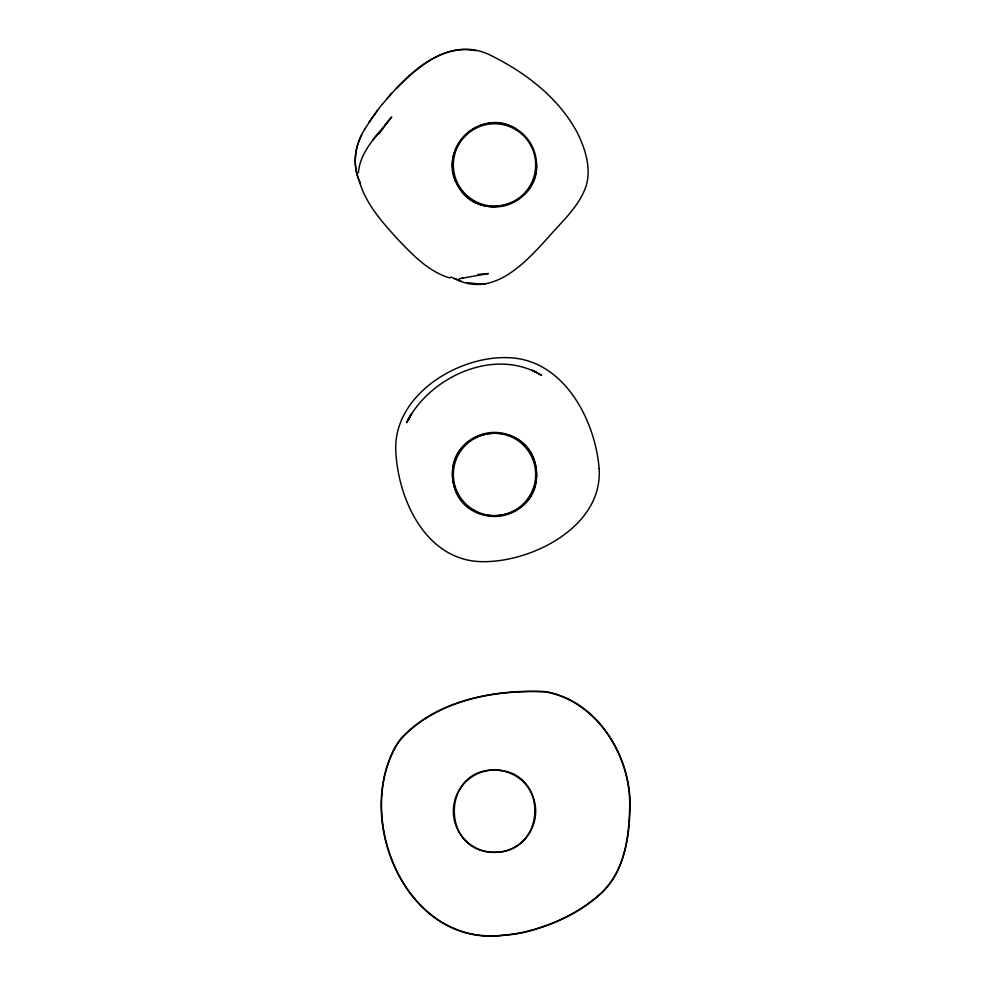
<?xml version="1.0" encoding="UTF-8"?>
<svg xmlns="http://www.w3.org/2000/svg" width="985" height="985" viewBox="0 0 985 985"><rect width="100%" height="100%" fill="white"/><g stroke="black" fill="none" stroke-linecap="round" stroke-linejoin="round"><path stroke-width="1.48" d="M358.392 172.732C360.239 150.102 378.88 133.874 391.747 116.919L385.209 124.812M361.803 135.007C353.96 149.437 352.975 167.031 359.82 182.04M407.925 420.349L410.523 415.411M408.603 419.154L410.844 414.845M406.891 422.146L409.883 416.52L406.546 422.75C429.423 376.639 494.962 346.634 541.454 375.383L537.342 372.859M411.484 413.737L407.581 420.952M365.078 128.789C354.354 144.857 351.891 165.788 360.362 183.395M365.016 128.579L377.39 110.468M378.966 133.997L388.804 120.404M408.923 418.206L412.358 413.072M368.759 122.374L381.995 104.348M379.225 132.15L373.18 139.71M382.045 104.619L391.636 93.304M386.834 98.98C410.905 70.686 447.473 36.913 487.452 53.781C523.614 71.043 558.224 96.887 577.407 132.852C585.287 148.981 591.357 167.758 586.235 185.66C579.426 206.234 562.484 220.935 548.719 236.868C525.264 262.749 492.956 298.738 454.442 278.57M396.475 88.539C417.012 67.288 444.161 44.288 475.94 50.691M461.374 278.361L488.425 273.559L477.7 274.483M458.961 278.804L463.418 278.029M485.765 283.803L479.843 284.148L467.37 282.633M499.961 770.332C440.32 763.523 438.645 855.854 497.622 852.197C545.247 849.92 548.362 775.441 500.072 770.344M449.973 277.992C428.377 271.737 412.432 254.536 397.324 238.838C382.155 221.957 366.161 204.24 359.574 182.04M461.079 281.045L450.637 277.019M531.703 370.286L536.887 372.625L533.02 370.262M516.312 129.097C480.04 105.235 434.397 151.653 459.096 187.569C479.239 223.423 540.014 204.572 536.468 163.756M599.114 468.601C602.992 525.756 533.87 561.327 484.608 561.672C426.419 562.669 397.435 499.42 395.711 449.222C394.591 394.062 459.305 354.92 509.676 357.752C563.974 360.141 595.334 420.176 599.114 468.601M629.698 805.939C629.218 836.524 624.662 870.826 601.281 892.915C579.869 912.639 552.536 925.161 524.426 932.007A148.501 148.267 -31.2 0 1 503.36 935.097C411.09 946.622 357.961 830.269 391.698 754.756A68.593 68.581 -72.8 0 1 401.572 738.319C437.402 700.113 494.729 689.66 545.074 691.839C596.578 700.618 630.745 755.901 629.698 805.939M629.994 805.927C629.513 836.573 624.946 870.949 601.515 893.087C580.067 912.873 552.671 925.444 524.5 932.29A148.809 148.563 -31 0 1 503.384 935.393C410.893 946.954 357.58 830.318 391.439 754.621A68.839 68.827 -72.8 0 1 401.338 738.134C437.254 699.818 494.729 689.328 545.197 691.568C596.799 700.384 631.04 755.778 629.994 805.927M536.542 474.413C537.97 523.626 462.421 531.777 453.408 483.179C441.945 423.131 535.446 413.663 536.542 474.413M467.37 842.187A41.173 41.173 0 0 0 534.892 819.274A41.173 41.173 0 0 0 481.283 772.252A41.173 41.173 0 0 0 467.37 842.187M467.346 197A42.023 42.023 0 0 0 535.865 172.449A42.023 42.023 0 0 0 480.335 125.378A42.023 42.023 0 0 0 467.346 197M467.37 195.904A41.173 41.173 0 0 0 534.892 172.978A41.173 41.173 0 0 0 481.283 125.957A41.173 41.173 0 0 0 467.37 195.904M473.933 510.095A41.173 41.173 0 0 0 535.68 474.438A41.173 41.173 0 0 0 473.933 438.781A41.173 41.173 0 0 0 473.933 510.095M467.346 506.499A42.023 42.023 0 0 0 535.865 481.936A42.023 42.023 0 0 0 480.335 434.877A42.023 42.023 0 0 0 467.346 506.499"/></g></svg>
